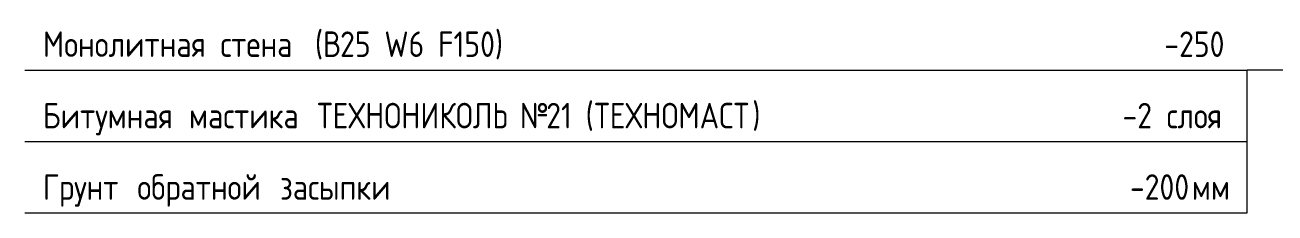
# Model space of a CAD drawing. Header units: millimetres. Extents: x 573 to 56472, y -2796 to 52567.
# Drawn here: x 9178 to 12246, y -1147 to -686 of the extents above; entities that cross this region are included whole.
import ezdxf

# ---------------------------------------------------------------- set-up
doc = ezdxf.new("R2010")
doc.units = ezdxf.units.MM
doc.layers.add('AA_Vinoska', color=7, linetype='Continuous', lineweight=9)
doc.styles.add('ISOCPEUR_6', font='isocpeur.TTF', dxfattribs={"width": 0.85, "height": 62.5})

# ---------------------------------------------------------------- blocks, each defined once
blk = doc.blocks.new('010_Флажок - ГИ_МФ_стена-3863374-Сечение 1')
at = {"layer": 'AA_Vinoska'}
blk.add_hatch(color=256, dxfattribs=at).paths.add_polyline_path([(2314.8, -834.3), (2314.8, -796.8), (2614.8, -796.8), (2614.8, -834.3)])
for p, q in [((-1510.2, -796.8), (1489.8, -796.8)), ((2614.8, -796.8), (1489.8, -796.8)), ((1489.8, -971.8), (1489.8, -796.8)), ((2614.8, -796.8), (2314.8, -796.8)), ((2314.8, -796.8), (2314.8, -834.3)), ((2614.8, -834.3), (2614.8, -796.8)), ((2314.8, -834.3), (2614.8, -834.3)), ((-1510.2, -971.8), (1489.8, -971.8)), ((1489.8, -1146.8), (1489.8, -971.8)), ((-1510.2, -1146.8), (1489.8, -1146.8))]:
    blk.add_line(p, q, dxfattribs=at)

msp = doc.modelspace()

# ---------------------------------------------------------------- block references
at = {"layer": 'AA_Vinoska'}
msp.add_blockref('010_Флажок - ГИ_МФ_стена-3863374-Сечение 1', (10688.1587, 0), dxfattribs=at)

# ---------------------------------------------------------------- texts
at = {"layer": 'AA_Vinoska', "char_height": 62.5, "attachment_point": 1, "style": 'ISOCPEUR_6', "bg_fill": 3, "box_fill_scale": 1.25, "bg_fill_color": 256, "bg_fill_true_color": 13158600, "bg_fill_transparency": 0}
for s, insert, width in [('Монолитная', (9221.9207, -702.0992), 488.929164), ('-250', (11974.7167, -702.0992), 183.987281)]:
    msp.add_mtext(s, dxfattribs=dict(at, insert=insert, width=width))

# ---------------------------------------------------------------- next in the draw order: texts
for s, insert, width in [('\\fISOCPEUR|b0|i0|c204|p34|;\\W.85; ', (9625.3276, -702.0992), 39.182477), ('Битумная', (9221.9207, -877.0992), 395.231938), ('-2 ', (11872.0792, -877.0992), 131.176117), ('Грунт', (9221.9207, -1052.0992), 241.909203), ('-200', (11890.3542, -1052.0992), 183.987281)]:
    msp.add_mtext(s, dxfattribs=dict(at, insert=insert, width=width))

# ---------------------------------------------------------------- next in the draw order: texts
for s, insert, width in [('стена', (9657.6563, -702.0992), 240.205617), ('\\fISOCPEUR|b0|i0|c204|p34|;\\W.85; ', (9548.0196, -877.0992), 39.182477), ('слоя', (11980.3104, -877.0992), 177.172937), ('\\fISOCPEUR|b0|i0|c204|p34|;\\W.85; ', (9421.5157, -1052.0992), 39.182477), ('мм', (12042.1589, -1052.0992), 102.215156)]:
    msp.add_mtext(s, dxfattribs=dict(at, insert=insert, width=width))

# ---------------------------------------------------------------- next in the draw order: texts
for s, insert, width in [(' (', (9855.8458, -702.0992), 64.736266), ('мастика', (9580.3484, -877.0992), 342.420773), ('обратной', (9453.8445, -1052.0992), 385.010422)]:
    msp.add_mtext(s, dxfattribs=dict(at, insert=insert, width=width))

# ---------------------------------------------------------------- next in the draw order: texts
for s, insert, width in [('\\fISOCPEUR|b0|i0|c204|p34|;\\W.85;В', (9909.2585, -702.0992), 51.107578), ('\\fISOCPEUR|b0|i0|c204|p34|;\\W.85; ', (9862.8738, -877.0992), 39.182477), ('\\fISOCPEUR|b0|i0|c204|p34|;\\W.85; ', (9771.5098, -1052.0992), 39.182477)]:
    msp.add_mtext(s, dxfattribs=dict(at, insert=insert, width=width))

# ---------------------------------------------------------------- next in the draw order: texts
for s, insert, width in [('25 W6 F150)', (9951.4265, -702.0992), 483.818406), ('ТЕХНОНИКОЛЬ', (9895.2026, -877.0992), 563.886945), ('засыпки', (9803.8386, -1052.0992), 321.977742)]:
    msp.add_mtext(s, dxfattribs=dict(at, insert=insert, width=width))

# ---------------------------------------------------------------- next in the draw order: texts
at = {"layer": 'AA_Vinoska', "insert": (10360.4558, -877.0992), "char_height": 62.5, "width": 39.182477, "attachment_point": 1, "style": 'ISOCPEUR_6', "bg_fill": 3, "box_fill_scale": 1.25, "bg_fill_color": 256, "bg_fill_true_color": 13158600, "bg_fill_transparency": 0}
msp.add_mtext('\\fISOCPEUR|b0|i0|c204|p34|;\\W.85; ', dxfattribs=at)

# ---------------------------------------------------------------- next in the draw order: texts
at = {"layer": 'AA_Vinoska', "insert": (10392.7846, -877.0992), "char_height": 62.5, "width": 78.364953, "attachment_point": 1, "style": 'ISOCPEUR_6', "bg_fill": 3, "box_fill_scale": 1.25, "bg_fill_color": 256, "bg_fill_true_color": 13158600, "bg_fill_transparency": 0}
msp.add_mtext('\\fISOCPEUR|b0|i0|c204|p34|;\\W.85;№', dxfattribs=at)

# ---------------------------------------------------------------- next in the draw order: texts
at = {"layer": 'AA_Vinoska', "insert": (10457.4421, -877.0992), "char_height": 62.5, "width": 143.101219, "attachment_point": 1, "style": 'ISOCPEUR_6', "bg_fill": 3, "box_fill_scale": 1.25, "bg_fill_color": 256, "bg_fill_true_color": 13158600, "bg_fill_transparency": 0}
msp.add_mtext('21 (', dxfattribs=at)

# ---------------------------------------------------------------- next in the draw order: texts
at = {"layer": 'AA_Vinoska', "insert": (10575.5125, -877.0992), "char_height": 62.5, "width": 470.189719, "attachment_point": 1, "style": 'ISOCPEUR_6', "bg_fill": 3, "box_fill_scale": 1.25, "bg_fill_color": 256, "bg_fill_true_color": 13158600, "bg_fill_transparency": 0}
msp.add_mtext('ТЕХНОМАСТ', dxfattribs=at)

# ---------------------------------------------------------------- next in the draw order: texts
at = {"layer": 'AA_Vinoska', "insert": (10963.4578, -877.0992), "char_height": 62.5, "width": 25.553789, "attachment_point": 1, "style": 'ISOCPEUR_6', "bg_fill": 3, "box_fill_scale": 1.25, "bg_fill_color": 256, "bg_fill_true_color": 13158600, "bg_fill_transparency": 0}
msp.add_mtext('\\fISOCPEUR|b0|i0|c204|p34|;\\W.85;)', dxfattribs=at)

doc.saveas('drawing.dxf')
